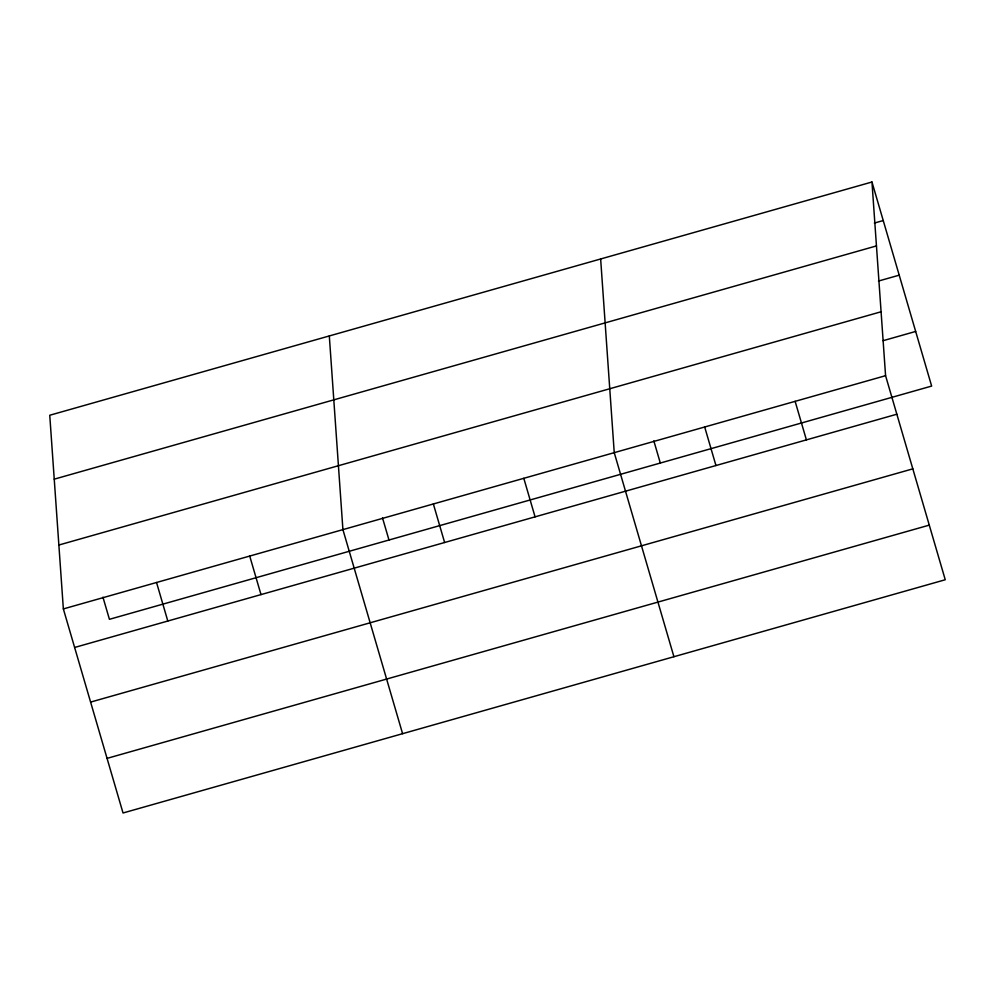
<?xml version="1.0" encoding="UTF-8"?>
<svg xmlns="http://www.w3.org/2000/svg" width="995" height="995" viewBox="0 0 995 995"><rect width="100%" height="100%" fill="white"/><g stroke="black" fill="none" stroke-linecap="round" stroke-linejoin="round"><path stroke-width="1.49" d="M871.968 182.01L49.75 415.251L63.357 608.928L123.032 812.99L945.25 579.749L885.575 375.687L871.968 182.01L931.643 386.072L109.425 619.313L102.945 597.174M874.344 223.067L883.237 220.542M54.24 479.167L876.458 245.914M878.461 281.05L899.219 275.167M58.867 545.024L881.085 311.771M883.05 340.7L915.674 331.447M63.357 608.928L885.575 375.687M74.625 647.471L896.843 414.219M90.595 702.097L912.825 468.844M107.05 758.377L929.28 525.124M795.129 401.333L806.398 439.877M704.684 426.992L715.952 465.536M653.839 440.897L660.307 463.036M673.913 656.712L614.238 452.65L600.644 258.974M523.805 478.309L535.074 516.853M433.36 503.967L444.628 542.511M382.503 517.873L388.983 540.011M402.589 733.688L342.914 529.626L329.308 335.949M249.72 556.056L261.001 594.6M156.538 582.498L167.807 621.042"/></g></svg>
